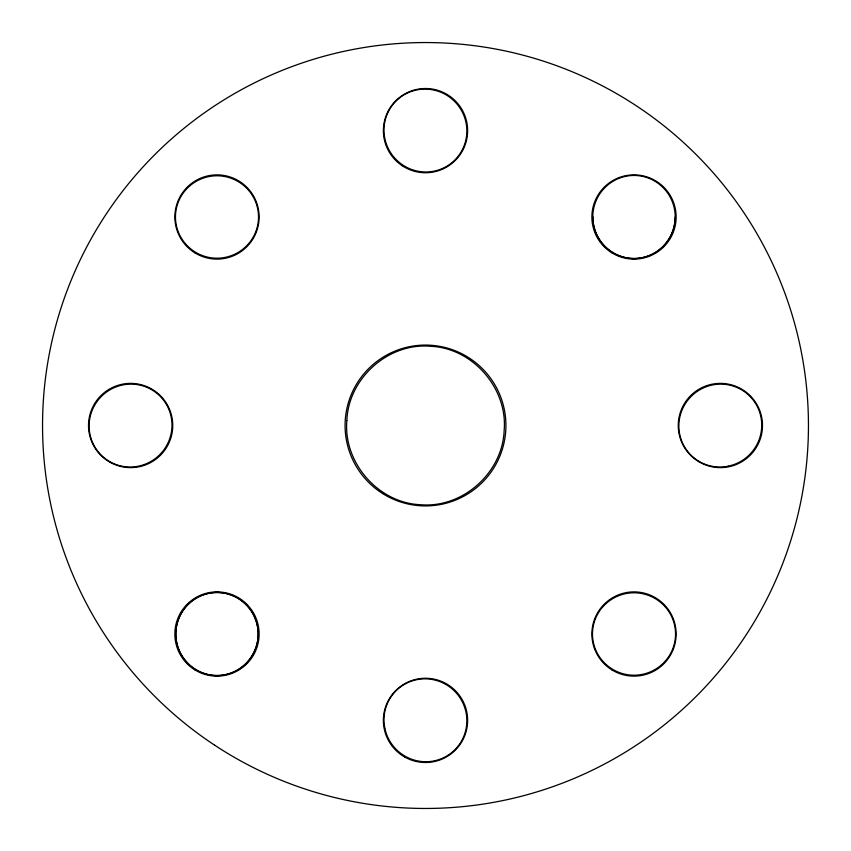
<?xml version="1.0" encoding="UTF-8"?>
<svg xmlns="http://www.w3.org/2000/svg" width="851" height="851" viewBox="0 0 851 851"><rect width="100%" height="100%" fill="white"/><g stroke="black" fill="none" stroke-linecap="round" stroke-linejoin="round"><path stroke-width="1.28" d="M592.785 216.994A41.646 41.22 -90 0 1 634.006 175.455A41.646 41.22 -90 0 1 675.226 216.994A41.646 41.22 90 0 1 634.006 258.523A41.646 41.22 90 0 1 592.785 216.994A41.646 41.22 -90 0 0 634.006 258.523A41.646 41.22 -90 0 0 675.226 216.994M346.846 420.511C343.155 462.582 378.238 503.047 420.554 504.717C462.721 508.419 502.601 472.667 504.154 430.489C507.845 388.418 472.762 347.953 430.446 346.283C388.279 342.581 348.399 378.333 346.846 420.511M214.718 745.231A382.95 382.95 0 0 0 807.78 448.179A382.95 382.95 0 0 0 254.002 83.1A382.95 382.95 0 0 0 214.718 745.231M699.309 461.976A42.124 42.124 0 0 0 762.496 425.5A42.124 42.124 0 0 0 699.309 389.024A42.124 42.124 0 0 0 699.309 461.976M611.805 669.811A42.124 42.124 0 0 0 676.109 635.335A42.124 42.124 0 0 0 614.103 596.881A42.124 42.124 0 0 0 611.805 669.811M404.438 756.858A42.124 42.124 0 0 0 467.625 720.372A42.124 42.124 0 0 0 404.438 683.896A42.124 42.124 0 0 0 404.438 756.858M194.794 669.811A42.124 42.124 0 0 0 259.098 635.335A42.124 42.124 0 0 0 197.092 596.881A42.124 42.124 0 0 0 194.794 669.811M109.566 461.976A42.124 42.124 0 0 0 172.753 425.5A42.124 42.124 0 0 0 109.566 389.024A42.124 42.124 0 0 0 109.566 461.976M194.794 252.79A42.124 42.124 0 0 0 259.098 218.313A42.124 42.124 0 0 0 197.092 179.869A42.124 42.124 0 0 0 194.794 252.79M402.193 165.711A42.124 42.124 0 0 0 467.539 133.267A42.124 42.124 0 0 0 406.767 92.897A42.124 42.124 0 0 0 402.193 165.711M611.805 252.79A42.124 42.124 0 0 0 676.109 218.313A42.124 42.124 0 0 0 614.103 179.869A42.124 42.124 0 0 0 611.805 252.79M382.727 493.601A80.419 80.419 0 0 0 505.866 428.5A80.419 80.419 0 0 0 387.918 354.399A80.419 80.419 0 0 0 382.727 493.601M385.45 141.064A41.646 41.22 45 0 0 454.87 159.999A41.646 41.22 45 0 0 435.935 90.578A41.646 41.22 45 0 0 385.45 141.064M175.455 216.994A41.646 41.22 0 0 0 216.994 258.215A41.646 41.22 0 0 0 258.523 216.994A41.646 41.22 0 0 0 216.994 175.774A41.646 41.22 0 0 0 175.455 216.994M141.064 465.55A41.646 41.22 -45 0 0 159.999 396.13A41.646 41.22 -45 0 0 90.578 415.065A41.646 41.22 -45 0 0 141.064 465.55M216.994 675.545A41.646 41.22 -90 0 0 258.215 634.006A41.646 41.22 -90 0 0 216.994 592.477A41.646 41.22 90 0 0 175.774 634.006A41.646 41.22 -90 0 0 216.994 675.545A41.646 41.22 90 0 0 258.215 634.006A41.646 41.22 90 0 0 216.994 592.477A41.646 41.22 -90 0 0 175.774 634.006A41.646 41.22 90 0 0 216.994 675.545M384.843 728.265A41.646 41.22 45 0 0 452.977 751.518A41.646 41.22 45 0 0 438.435 681.087A41.646 41.22 45 0 0 384.843 728.265M675.545 634.006A41.646 41.22 0 0 0 634.006 592.785A41.646 41.22 0 0 0 592.477 634.006A41.646 41.22 0 0 0 634.006 675.226A41.646 41.22 0 0 0 675.545 634.006M728.265 466.157A41.646 41.22 -45 0 0 751.518 398.023A41.646 41.22 -45 0 0 681.087 412.565A41.646 41.22 -45 0 0 728.265 466.157"/></g></svg>
